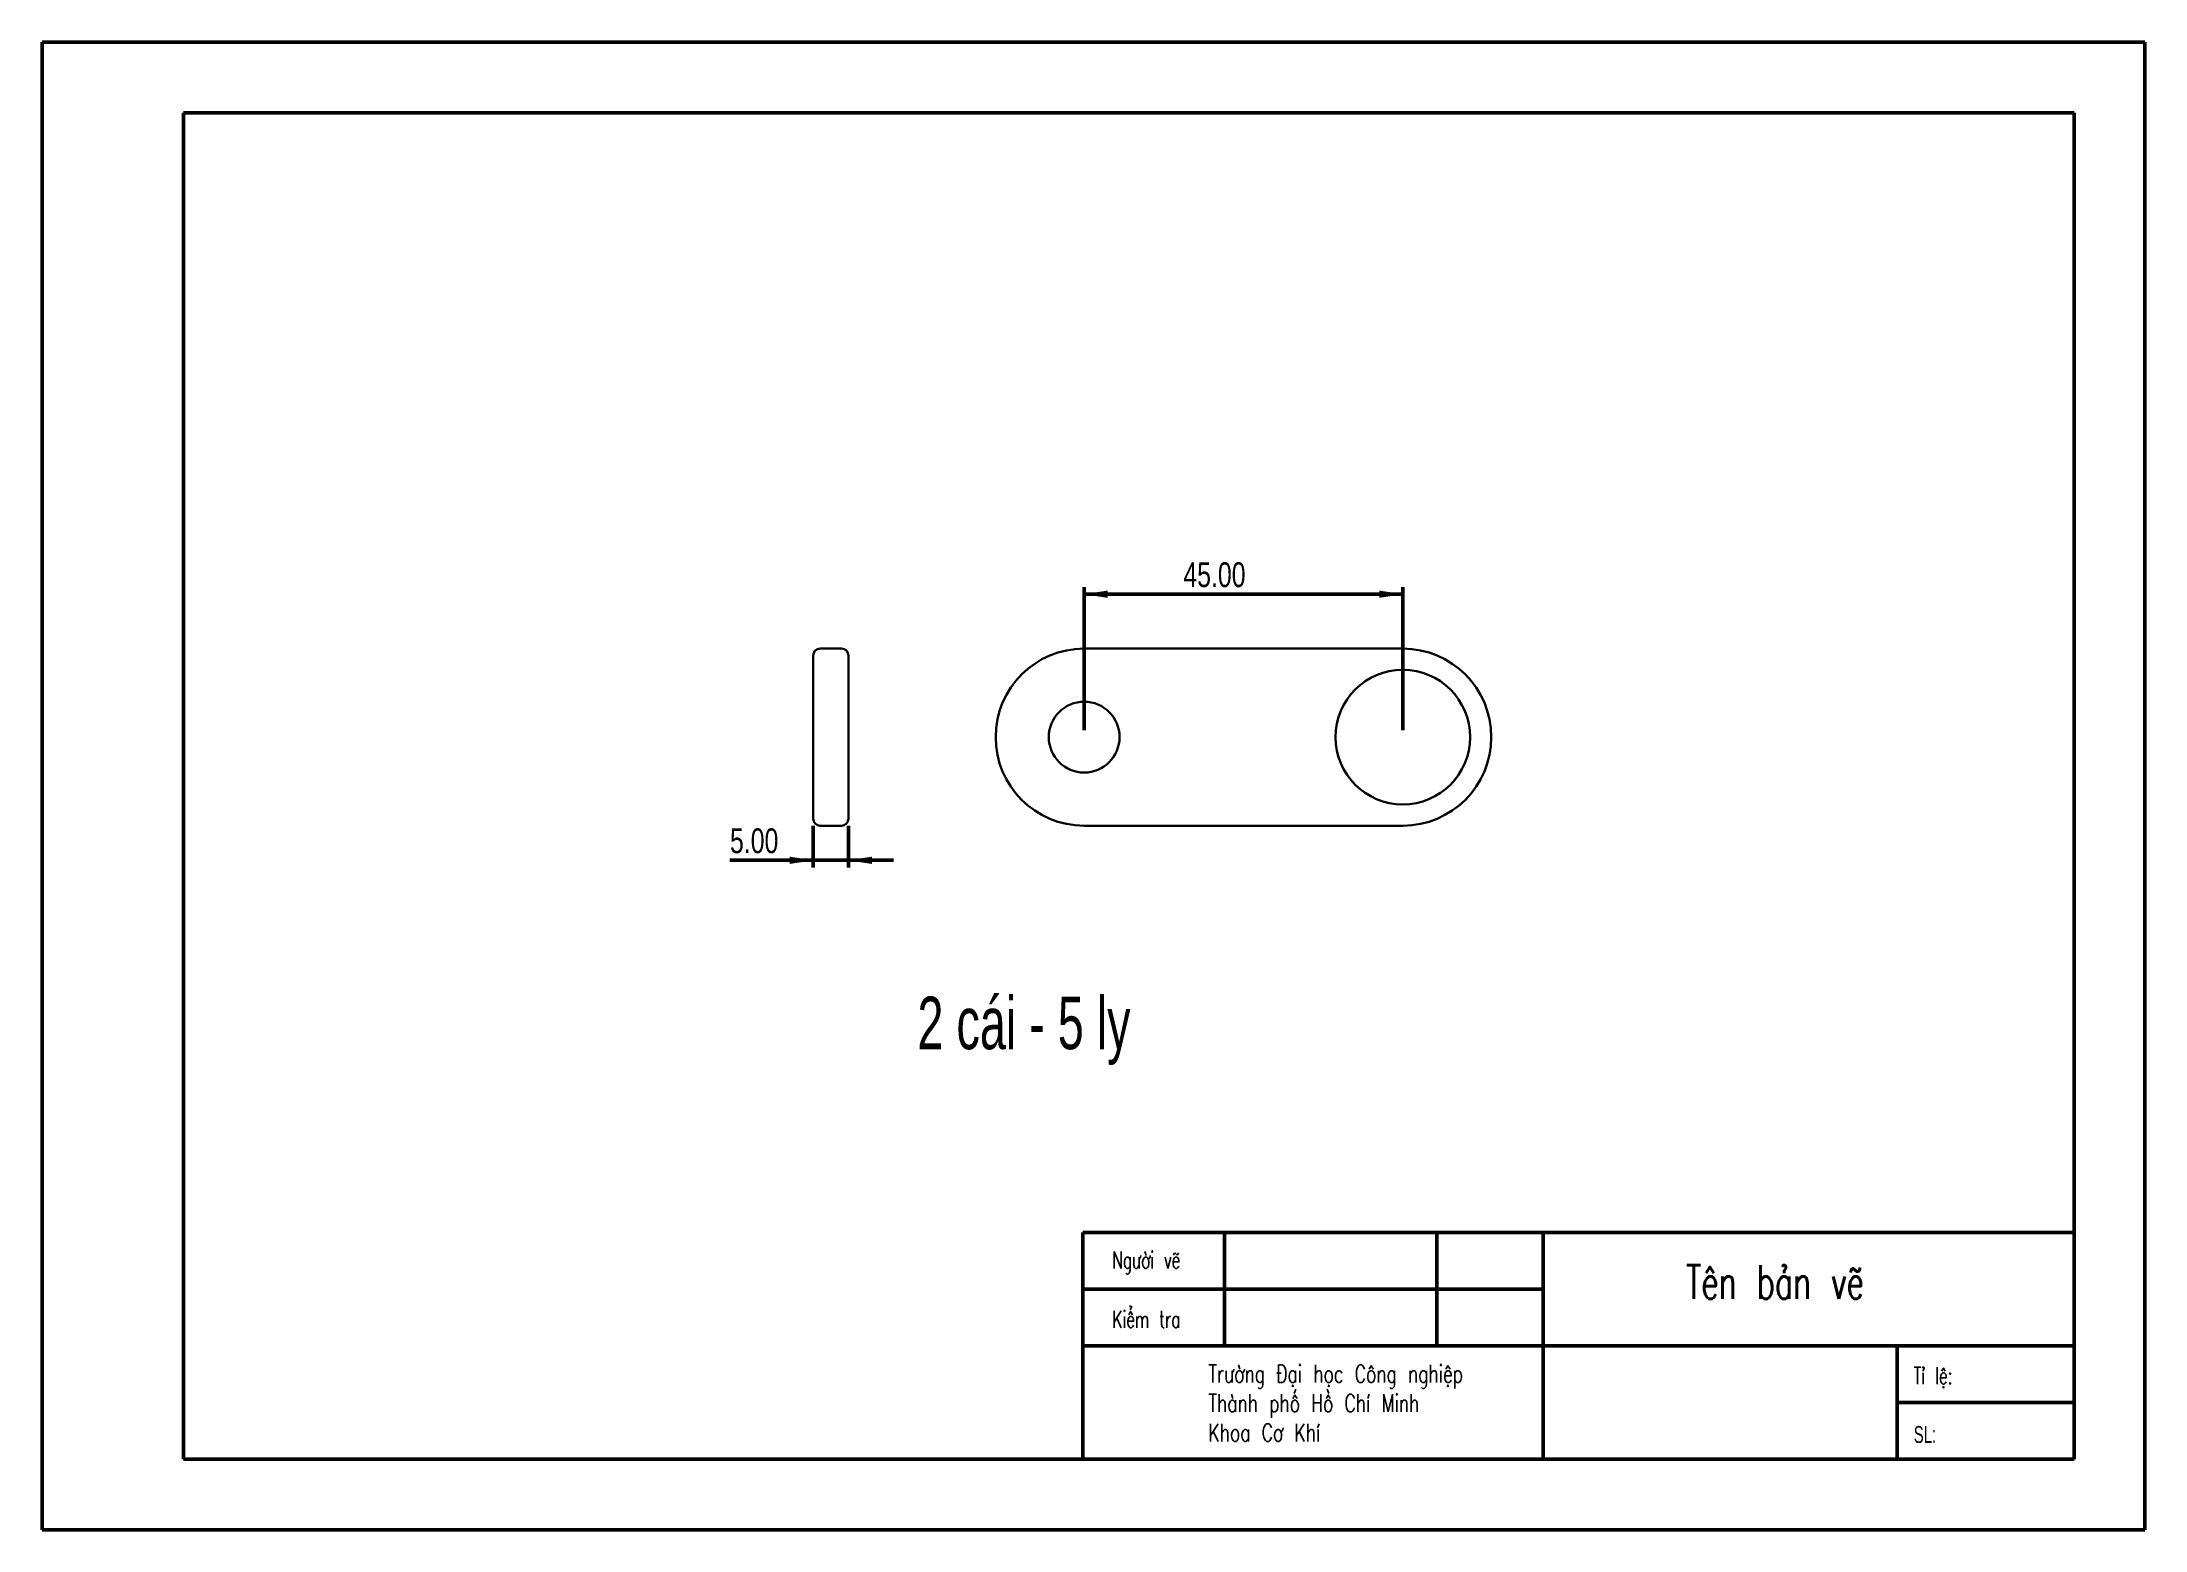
# Model space of a CAD drawing. Header units: millimetres. Extents: x 0 to 297, y 0 to 210.
import ezdxf

# ---------------------------------------------------------------- set-up
doc = ezdxf.new("R2010")
doc.units = ezdxf.units.MM
doc.layers.add('SLD-0', color=179, linetype='Continuous', lineweight=50)
doc.styles.add('SLDTEXTSTYLE0', font='TXT', dxfattribs={"width": 0.666667})
doc.styles.add('SLDTEXTSTYLE1', font='TXT', dxfattribs={"width": 0.663, "bigfont": 'bigfont'})
doc.styles.add('SLDTEXTSTYLE2', font='TXT', dxfattribs={"width": 0.710611, "bigfont": 'bigfont'})
doc.styles.add('SLDTEXTSTYLE3', font='TXT', dxfattribs={"width": 0.663})
doc.styles.add('SLDTEXTSTYLE4', font='TXT', dxfattribs={"width": 0.75})
doc.dimstyles.new('SLDDIMSTYLE0', dxfattribs={"dimtxt": 3.5, "dimasz": 3.302, "dimexe": 0, "dimexo": 0.0625, "dimgap": 0.875, "dimtad": 1, "dimrnd": 1e-09, "dimzin": 4, "dimdsep": 46, "dimtxsty": 'SLDTEXTSTYLE4', "dimsah": 1, "dimcen": 0.09, "dimadec": 0, "dimazin": 1, "dimtfac": 1, "dimtofl": 0, "dimtmove": 0, "dimatfit": 3, "dimfxl": 0, "dimfrac": 2, "dimtolj": 1, "dimtzin": 12, "dimarcsym": 0})
doc.dimstyles.new('SLDDIMSTYLE1', dxfattribs={"dimtxt": 3.5, "dimasz": 3.302, "dimexe": 0, "dimexo": 0.0625, "dimgap": 0.875, "dimtad": 1, "dimrnd": 1e-09, "dimzin": 4, "dimdsep": 46, "dimtxsty": 'SLDTEXTSTYLE4', "dimsah": 1, "dimcen": 0.09, "dimadec": 0, "dimazin": 1, "dimtfac": 1, "dimtmove": 0, "dimatfit": 0, "dimfxl": 0, "dimfrac": 2, "dimtolj": 1, "dimtzin": 12, "dimarcsym": 0})

# ---------------------------------------------------------------- blocks, each defined once
blk = doc.blocks.new('_D')
at = {"layer": 'SLD-0'}
for p, q in [((147.18, 112.9), (147.18, 133.07)), ((147.18, 132.07), (192.18, 132.07)), ((192.18, 112.9), (192.18, 133.07))]:
    blk.add_line(p, q, dxfattribs=at)
for points in [[(147.18, 132.07), (150.48, 131.56), (150.48, 132.58)], [(192.18, 132.07), (188.88, 132.58), (188.88, 131.56)]]:
    blk.add_solid(points, dxfattribs=at)
at = {"layer": 'SLD-0', "insert": (161.19, 136.58), "char_height": 3.5, "attachment_point": 1, "style": 'SLDTEXTSTYLE4'}
blk.add_mtext('45.00', dxfattribs=at)
blk = doc.blocks.new('_D_1')
at = {"layer": 'SLD-0'}
for p, q in [((108.9, 99.4), (108.9, 93.51)), ((113.9, 99.4), (113.9, 93.51)), ((108.9, 94.51), (97.16, 94.51)), ((108.9, 94.51), (113.9, 94.51)), ((113.9, 94.51), (120.25, 94.51))]:
    blk.add_line(p, q, dxfattribs=at)
for points in [[(108.9, 94.51), (105.6, 95.02), (105.6, 94)], [(113.9, 94.51), (117.2, 94), (117.2, 95.02)]]:
    blk.add_solid(points, dxfattribs=at)
at = {"layer": 'SLD-0', "insert": (97.16, 99.02), "char_height": 3.5, "attachment_point": 1, "style": 'SLDTEXTSTYLE4'}
blk.add_mtext('5.00', dxfattribs=at)

msp = doc.modelspace()

# ---------------------------------------------------------------- linework, layer by layer
at = {"color": 7, "linetype": 'Continuous', "lineweight": 35}
for p, q in [((108.903, 100.398), (108.903, 123.398)), ((112.903, 124.398), (109.903, 124.398)), ((113.903, 123.398), (113.903, 100.398)), ((147.183, 124.398), (192.183, 124.398)), ((112.903, 99.398), (109.903, 99.398)), ((192.183, 99.398), (147.183, 99.398))]:
    msp.add_line(p, q, dxfattribs=at)
for centre, radius in [((192.183, 111.898), 9.5), ((147.183, 111.898), 5)]:
    msp.add_circle(centre, radius, dxfattribs=at)
for centre, radius, start, end in [((109.903, 123.398), 1, 90, 180), ((112.903, 123.398), 1, 0, 90), ((147.183, 111.898), 12.5, 90, 270), ((192.183, 111.898), 12.5, 270, 90), ((109.903, 100.398), 1, 180, 270), ((112.903, 100.398), 1, 270, 0)]:
    msp.add_arc(centre, radius, start, end, dxfattribs=at)
at = {"layer": 'SLD-0'}
for p, q in [((-0.001, 210), (296.999, 210)), ((-0.001, 0), (-0.001, 210)), ((296.999, 210), (296.999, 0)), ((19.999, 200), (19.999, 10)), ((286.999, 200), (19.999, 200)), ((286.999, 10), (286.999, 200)), ((146.999, 42), (146.999, 10)), ((286.999, 42), (146.999, 42)), ((166.999, 42), (166.999, 26)), ((196.999, 42), (196.999, 26)), ((211.999, 42), (211.999, 10)), ((211.999, 34), (146.999, 34)), ((286.999, 26), (146.999, 26)), ((261.999, 26), (261.999, 10)), ((286.999, 18), (261.999, 18)), ((19.999, 10), (286.999, 10)), ((296.999, 0), (-0.001, 0))]:
    msp.add_line(p, q, dxfattribs=at)

# ---------------------------------------------------------------- texts
at = {"layer": 'SLD-0', "attachment_point": 1}
for s, insert, char_height, style in [('2 cái - 5 ly', (123.636, 75.26), 7.40833, 'SLDTEXTSTYLE0'), ('Người vẽ', (151.17, 39.29), 2.3813, 'SLDTEXTSTYLE1'), ('Tên bản vẽ', (232.185, 37.356), 4.7625, 'SLDTEXTSTYLE1'), ('Kiểm tra', (151.17, 30.924), 2.3813, 'SLDTEXTSTYLE1'), ('Trường Đại học Công nghiệp', (164.733, 23.295), 2.5, 'SLDTEXTSTYLE2'), ('Tỉ lệ:', (264.344, 22.959), 2.3813, 'SLDTEXTSTYLE1'), ('Thành phố Hồ Chí Minh', (164.733, 19.145), 2.5, 'SLDTEXTSTYLE2'), ('Khoa Cơ Khí', (164.733, 14.995), 2.5, 'SLDTEXTSTYLE2'), ('SL:', (264.344, 14.659), 2.3813, 'SLDTEXTSTYLE3')]:
    msp.add_mtext(s, dxfattribs=dict(at, insert=insert, char_height=char_height, style=style))

# ---------------------------------------------------------------- dimensions: what is measured, and where the dimension line sits
at = {"layer": 'SLD-0'}
for base, p1, p2, dimstyle, picture, middle in [((192.183, 132.071), (147.183, 111.898), (192.183, 111.898), 'SLDDIMSTYLE0', '_D', (167.007, 132.071)), ((113.903, 94.508), (108.903, 100.398), (113.903, 100.398), 'SLDDIMSTYLE1', '_D_1', (101.687, 94.508))]:
    dim = msp.add_linear_dim(base=base, p1=p1, p2=p2, dimstyle=dimstyle, dxfattribs=at)
    dim.commit()
    dim.dimension.update_dxf_attribs({"geometry": picture, "text_midpoint": middle, "dimtype": 160})

doc.saveas('drawing.dxf')
